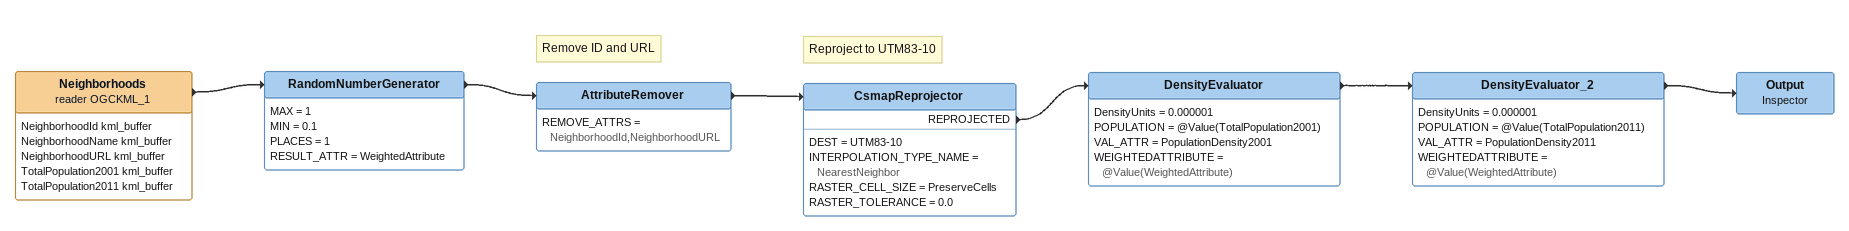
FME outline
Neighborhoods (reader OGCKML_1)
    attributes: NeighborhoodId kml_buffer, NeighborhoodName kml_buffer, NeighborhoodURL kml_buffer, TotalPopulation2001 kml_buffer, TotalPopulation2011 kml_buffer
    -> RandomNumberGenerator
RandomNumberGenerator
    MAX = 1
    MIN = 0.1
    PLACES = 1
    RESULT_ATTR = WeightedAttribute
    -> AttributeRemover
Note: Remove ID and URL
AttributeRemover
    REMOVE_ATTRS = NeighborhoodId,NeighborhoodURL
    -> CsmapReprojector
Note: Reproject to UTM83-10
CsmapReprojector
    DEST = UTM83-10
    INTERPOLATION_TYPE_NAME = NearestNeighbor
    RASTER_CELL_SIZE = PreserveCells
    RASTER_TOLERANCE = 0.0
    REPROJECTED -> DensityEvaluator
DensityEvaluator
    DensityUnits = 0.000001
    POPULATION = @Value(TotalPopulation2001)
    VAL_ATTR = PopulationDensity2001
    WEIGHTEDATTRIBUTE = @Value(WeightedAttribute)
    -> DensityEvaluator_2
DensityEvaluator_2
    DensityUnits = 0.000001
    POPULATION = @Value(TotalPopulation2011)
    VAL_ATTR = PopulationDensity2011
    WEIGHTEDATTRIBUTE = @Value(WeightedAttribute)
    -> Output
Output: Inspector
